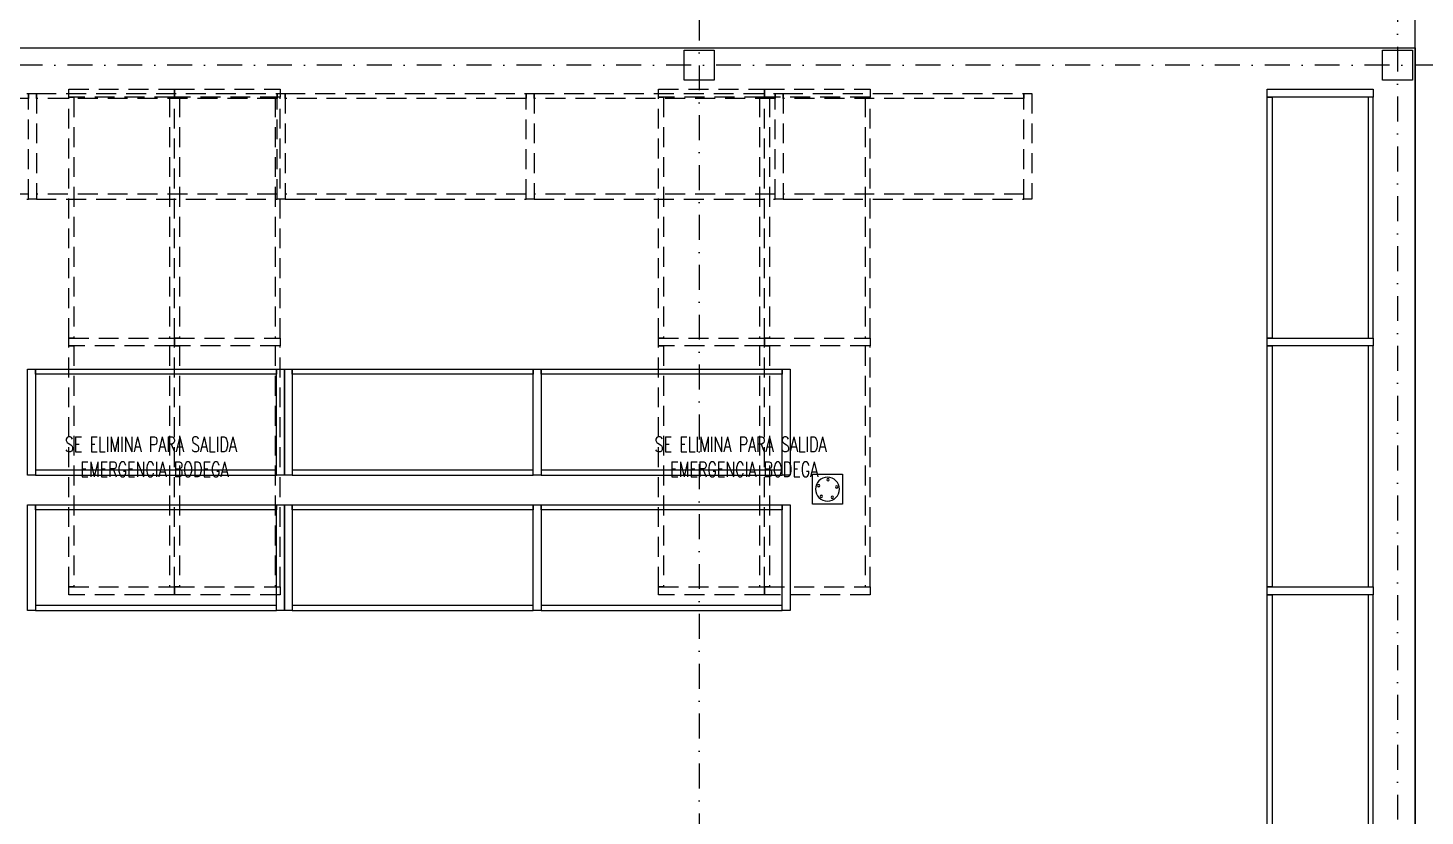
# Model space of a CAD drawing. Header units: millimetres. Extents: x 340 to 1003762, y 22 to 362022.
# Drawn here: x 637491 to 651496, y 299527 to 307432 of the extents above; entities that cross this region are included whole.
import ezdxf

# ---------------------------------------------------------------- set-up
doc = ezdxf.new("R2010")
doc.units = ezdxf.units.MM
for name, pattern in [('LSBB_P_002 - PLANTA 1° NIVEL SALA DE VENTAS$0$000_ALTILLO PROPUESTA$0$HIDDEN', [0.375, 0.25, -0.125]), ('LSBB_P_002 - PLANTA 1° NIVEL SALA DE VENTAS$0$DASHDOT2', [0.5, 0.25, -0.125, 0, -0.125]), ('LSBB_P_002 - PLANTA 1° NIVEL SALA DE VENTAS$0$DASHED', [0.75, 0.5, -0.25])]:
    doc.linetypes.add(name, pattern=pattern)
for name, color, linetype in [('A-DEMOLICION SV', 40, 'Continuous'), ('LSBB_P_002 - PLANTA 1° NIVEL SALA DE VENTAS$0$A-DEMOLICIONES', 30, 'LSBB_P_002 - PLANTA 1° NIVEL SALA DE VENTAS$0$DASHED'), ('LSBB_P_002 - PLANTA 1° NIVEL SALA DE VENTAS$0$A-PILETAS NUEVAS', 8, 'Continuous'), ('LSBB_P_002 - PLANTA 1° NIVEL SALA DE VENTAS$0$EJES', 8, 'LSBB_P_002 - PLANTA 1° NIVEL SALA DE VENTAS$0$DASHDOT2'), ('LSBB_P_002 - PLANTA 1° NIVEL SALA DE VENTAS$0$ESTRUCTURA', 5, 'Continuous'), ('LSBB_P_002 - PLANTA 1° NIVEL SALA DE VENTAS$0$MUROS', 5, 'Continuous'), ('LSBB_P_002 - PLANTA 1° NIVEL SALA DE VENTAS$0$RACKS BODEGAS', 2, 'Continuous')]:
    doc.layers.add(name, color=color, linetype=linetype)
doc.styles.add('LSBB_P_002 - PLANTA 1° NIVEL SALA DE VENTAS$0$ROMANS', font='romans')

# ---------------------------------------------------------------- blocks, each defined once
blk = doc.blocks.new('LSBB_P_002 - PLANTA 1° NIVEL SALA DE VENTAS$0$A$C69995B83')
at = {"linetype": 'Continuous', "lineweight": 20}
for p, q in [((0, 0), (-0.3, 0)), ((-0.3, 0), (-0.3, -0.3)), ((0, -0.3), (0, 0)), ((-0.3, -0.3), (0, -0.3))]:
    blk.add_line(p, q, dxfattribs=at)
at = {"linetype": 'Continuous', "lineweight": 20, "const_width": 0.00333}
blk.add_lwpolyline([(-0.3, -0.3), (-0.3, 0), (0, 0), (0, -0.3)], close=True, dxfattribs=at)
at = {"linetype": 'Continuous', "lineweight": 20}
for centre, radius in [((-0.15, -0.15), 0.12), ((-0.186, -0.062), 0.0117), ((-0.078, -0.088), 0.0117), ((-0.245, -0.157), 0.0117), ((-0.245, -0.157), 0.0117), ((-0.172, -0.243), 0.0117), ((-0.069, -0.2), 0.0117)]:
    blk.add_circle(centre, radius, dxfattribs=at)
blk = doc.blocks.new('LSBB_P_002 - PLANTA 1° NIVEL SALA DE VENTAS$0$DEMOL')
at = {"layer": 'LSBB_P_002 - PLANTA 1° NIVEL SALA DE VENTAS$0$A-DEMOLICIONES', "linetype": 'LSBB_P_002 - PLANTA 1° NIVEL SALA DE VENTAS$0$000_ALTILLO PROPUESTA$0$HIDDEN', "ltscale": 0.8}
for p, q in [((1058.299, 320.883), (1060.714, 320.883)), ((1060.714, 319.823), (1060.714, 320.883)), ((1060.714, 320.883), (1060.794, 320.883)), ((1060.714, 320.883), (1060.714, 320.833)), ((1060.714, 319.823), (1060.714, 320.883)), ((1060.714, 320.883), (1060.794, 320.883)), ((1060.794, 320.883), (1060.794, 319.823)), ((1060.794, 320.883), (1060.794, 319.823)), ((1060.794, 320.833), (1060.794, 320.883)), ((1060.794, 320.883), (1063.209, 320.883)), ((1061.119, 320.845), (1061.119, 320.925)), ((1061.119, 320.925), (1062.179, 320.925)), ((1062.179, 320.845), (1062.179, 320.925)), ((1062.179, 320.925), (1063.239, 320.925)), ((1062.179, 320.925), (1062.179, 320.845)), ((1063.209, 319.823), (1063.209, 320.883)), ((1063.209, 320.883), (1063.289, 320.883)), ((1063.209, 320.883), (1063.209, 320.833)), ((1063.209, 319.823), (1063.209, 320.883)), ((1063.209, 320.883), (1063.289, 320.883)), ((1063.239, 320.925), (1063.239, 320.845)), ((1063.289, 320.883), (1063.289, 319.823)), ((1063.289, 320.883), (1063.289, 319.823)), ((1063.289, 320.833), (1063.289, 320.883)), ((1063.289, 320.883), (1065.704, 320.883)), ((1065.704, 319.823), (1065.704, 320.883)), ((1065.704, 320.883), (1065.784, 320.883)), ((1065.704, 320.883), (1065.704, 320.833)), ((1065.704, 319.823), (1065.704, 320.883)), ((1065.704, 320.883), (1065.784, 320.883)), ((1065.784, 320.883), (1065.784, 319.823)), ((1065.784, 320.883), (1065.784, 319.823)), ((1065.784, 320.833), (1065.784, 320.883)), ((1065.784, 320.883), (1068.199, 320.883)), ((1067.032, 320.845), (1067.032, 320.925)), ((1067.032, 320.925), (1068.092, 320.925)), ((1068.092, 320.845), (1068.092, 320.925)), ((1068.092, 320.925), (1069.152, 320.925)), ((1068.092, 320.925), (1068.092, 320.845)), ((1068.199, 319.823), (1068.199, 320.883)), ((1068.199, 320.883), (1068.279, 320.883)), ((1068.199, 320.883), (1068.199, 320.833)), ((1068.199, 319.823), (1068.199, 320.883)), ((1068.199, 320.883), (1068.279, 320.883)), ((1068.279, 320.883), (1068.279, 319.823)), ((1068.279, 320.883), (1068.279, 319.823)), ((1068.279, 320.833), (1068.279, 320.883)), ((1068.279, 320.883), (1070.694, 320.883)), ((1069.152, 320.925), (1069.152, 320.845)), ((1070.694, 319.823), (1070.694, 320.883)), ((1070.694, 320.883), (1070.774, 320.883)), ((1070.694, 320.883), (1070.694, 320.833)), ((1070.774, 320.883), (1070.774, 319.823)), ((1060.714, 320.833), (1058.299, 320.833)), ((1063.209, 320.833), (1060.794, 320.833)), ((1062.179, 320.845), (1061.119, 320.845)), ((1061.119, 320.845), (1061.169, 320.845)), ((1061.119, 318.43), (1061.119, 320.845)), ((1061.169, 320.845), (1061.169, 318.43)), ((1062.179, 320.845), (1062.129, 320.845)), ((1062.129, 320.845), (1062.129, 318.43)), ((1063.239, 320.845), (1062.179, 320.845)), ((1062.179, 320.845), (1062.229, 320.845)), ((1062.179, 318.43), (1062.179, 320.845)), ((1062.179, 318.43), (1062.179, 320.845)), ((1062.229, 320.845), (1062.229, 318.43)), ((1063.239, 320.845), (1063.189, 320.845)), ((1063.189, 320.845), (1063.189, 318.43)), ((1063.239, 318.43), (1063.239, 320.845)), ((1065.704, 320.833), (1063.289, 320.833)), ((1068.199, 320.833), (1065.784, 320.833)), ((1068.092, 320.845), (1067.032, 320.845)), ((1067.032, 320.845), (1067.082, 320.845)), ((1067.032, 318.43), (1067.032, 320.845)), ((1067.082, 320.845), (1067.082, 318.43)), ((1068.092, 320.845), (1068.042, 320.845)), ((1068.042, 320.845), (1068.042, 318.43)), ((1069.152, 320.845), (1068.092, 320.845)), ((1068.092, 320.845), (1068.142, 320.845)), ((1068.092, 318.43), (1068.092, 320.845)), ((1068.092, 318.43), (1068.092, 320.845)), ((1068.142, 320.845), (1068.142, 318.43)), ((1070.694, 320.833), (1068.279, 320.833)), ((1069.152, 320.845), (1069.102, 320.845)), ((1069.102, 320.845), (1069.102, 318.43)), ((1069.152, 318.43), (1069.152, 320.845)), ((1060.714, 319.873), (1058.299, 319.873)), ((1058.299, 319.823), (1060.714, 319.823)), ((1060.714, 319.823), (1060.714, 319.873)), ((1060.794, 319.823), (1060.714, 319.823)), ((1060.794, 319.823), (1060.714, 319.823)), ((1063.209, 319.873), (1060.794, 319.873)), ((1060.794, 319.873), (1060.794, 319.823)), ((1060.794, 319.823), (1063.209, 319.823)), ((1063.209, 319.823), (1063.209, 319.873)), ((1063.289, 319.823), (1063.209, 319.823)), ((1063.289, 319.823), (1063.209, 319.823)), ((1065.704, 319.873), (1063.289, 319.873)), ((1063.289, 319.873), (1063.289, 319.823)), ((1063.289, 319.823), (1065.704, 319.823)), ((1065.704, 319.823), (1065.704, 319.873)), ((1065.784, 319.823), (1065.704, 319.823)), ((1065.784, 319.823), (1065.704, 319.823)), ((1068.199, 319.873), (1065.784, 319.873)), ((1065.784, 319.873), (1065.784, 319.823)), ((1065.784, 319.823), (1068.199, 319.823)), ((1068.199, 319.823), (1068.199, 319.873)), ((1068.279, 319.823), (1068.199, 319.823)), ((1068.279, 319.823), (1068.199, 319.823)), ((1070.694, 319.873), (1068.279, 319.873)), ((1068.279, 319.873), (1068.279, 319.823)), ((1068.279, 319.823), (1070.694, 319.823)), ((1070.694, 319.823), (1070.694, 319.873)), ((1070.774, 319.823), (1070.694, 319.823)), ((1061.119, 318.35), (1061.119, 318.43)), ((1061.119, 318.43), (1062.179, 318.43)), ((1061.169, 318.43), (1061.119, 318.43)), ((1061.119, 318.35), (1061.119, 318.43)), ((1061.119, 318.43), (1062.179, 318.43)), ((1062.179, 318.35), (1061.119, 318.35)), ((1061.119, 318.35), (1061.169, 318.35)), ((1061.119, 315.935), (1061.119, 318.35)), ((1062.179, 318.35), (1061.119, 318.35)), ((1061.169, 318.35), (1061.169, 315.935)), ((1062.129, 318.43), (1062.179, 318.43)), ((1062.179, 318.35), (1062.129, 318.35)), ((1062.129, 318.35), (1062.129, 315.935)), ((1062.179, 318.35), (1062.179, 318.43)), ((1062.179, 318.43), (1063.239, 318.43)), ((1062.179, 318.43), (1062.179, 318.35)), ((1062.229, 318.43), (1062.179, 318.43)), ((1062.179, 318.35), (1062.179, 318.43)), ((1062.179, 318.43), (1063.239, 318.43)), ((1062.179, 318.43), (1062.179, 318.35)), ((1063.239, 318.35), (1062.179, 318.35)), ((1062.179, 318.35), (1062.229, 318.35)), ((1062.179, 315.935), (1062.179, 318.35)), ((1062.179, 315.935), (1062.179, 318.35)), ((1063.239, 318.35), (1062.179, 318.35)), ((1062.229, 318.35), (1062.229, 315.935)), ((1063.189, 318.43), (1063.239, 318.43)), ((1063.239, 318.35), (1063.189, 318.35)), ((1063.189, 318.35), (1063.189, 315.935)), ((1063.239, 318.43), (1063.239, 318.35)), ((1063.239, 318.43), (1063.239, 318.35)), ((1063.239, 315.935), (1063.239, 318.35)), ((1067.032, 318.35), (1067.032, 318.43)), ((1067.032, 318.43), (1068.092, 318.43)), ((1067.082, 318.43), (1067.032, 318.43)), ((1067.032, 318.35), (1067.032, 318.43)), ((1067.032, 318.43), (1068.092, 318.43)), ((1068.092, 318.35), (1067.032, 318.35)), ((1067.032, 318.35), (1067.082, 318.35)), ((1067.032, 315.935), (1067.032, 318.35)), ((1068.092, 318.35), (1067.032, 318.35)), ((1067.082, 318.35), (1067.082, 315.935)), ((1068.042, 318.43), (1068.092, 318.43)), ((1068.092, 318.35), (1068.042, 318.35)), ((1068.042, 318.35), (1068.042, 315.935)), ((1068.092, 318.35), (1068.092, 318.43)), ((1068.092, 318.43), (1069.152, 318.43)), ((1068.092, 318.43), (1068.092, 318.35)), ((1068.142, 318.43), (1068.092, 318.43)), ((1068.092, 318.35), (1068.092, 318.43)), ((1068.092, 318.43), (1069.152, 318.43)), ((1068.092, 318.43), (1068.092, 318.35)), ((1069.152, 318.35), (1068.092, 318.35)), ((1068.092, 318.35), (1068.142, 318.35)), ((1068.092, 315.935), (1068.092, 318.35)), ((1068.092, 315.935), (1068.092, 318.35)), ((1069.152, 318.35), (1068.092, 318.35)), ((1068.142, 318.35), (1068.142, 315.935)), ((1069.102, 318.43), (1069.152, 318.43)), ((1069.152, 318.35), (1069.102, 318.35)), ((1069.102, 318.35), (1069.102, 315.935)), ((1069.152, 318.43), (1069.152, 318.35)), ((1069.152, 318.43), (1069.152, 318.35)), ((1069.152, 315.935), (1069.152, 318.35)), ((1061.169, 315.935), (1061.119, 315.935)), ((1061.119, 315.855), (1061.119, 315.935)), ((1061.119, 315.935), (1062.179, 315.935)), ((1062.179, 315.855), (1061.119, 315.855)), ((1062.129, 315.935), (1062.179, 315.935)), ((1062.229, 315.935), (1062.179, 315.935)), ((1062.179, 315.855), (1062.179, 315.935)), ((1062.179, 315.935), (1063.239, 315.935)), ((1062.179, 315.935), (1062.179, 315.855)), ((1063.239, 315.855), (1062.179, 315.855)), ((1063.189, 315.935), (1063.239, 315.935)), ((1063.239, 315.935), (1063.239, 315.855)), ((1067.082, 315.935), (1067.032, 315.935)), ((1067.032, 315.855), (1067.032, 315.935)), ((1067.032, 315.935), (1068.092, 315.935)), ((1068.092, 315.855), (1067.032, 315.855)), ((1068.042, 315.935), (1068.092, 315.935)), ((1068.142, 315.935), (1068.092, 315.935)), ((1068.092, 315.855), (1068.092, 315.935)), ((1068.092, 315.935), (1069.152, 315.935)), ((1068.092, 315.935), (1068.092, 315.855)), ((1069.152, 315.855), (1068.092, 315.855)), ((1069.102, 315.935), (1069.152, 315.935)), ((1069.152, 315.935), (1069.152, 315.855))]:
    blk.add_line(p, q, dxfattribs=at)
at = {"layer": 'LSBB_P_002 - PLANTA 1° NIVEL SALA DE VENTAS$0$A-DEMOLICIONES', "linetype": 'LSBB_P_002 - PLANTA 1° NIVEL SALA DE VENTAS$0$000_ALTILLO PROPUESTA$0$HIDDEN', "ltscale": 0.8, "style": 'LSBB_P_002 - PLANTA 1° NIVEL SALA DE VENTAS$0$ROMANS', "width": 0.7}
for s, p in [('SE ELIMINA PARA SALIDA', (1061.08, 317.288)), ('SE ELIMINA PARA SALIDA', (1066.992, 317.288)), ('EMERGENCIA BODEGA', (1061.235, 317.038)), ('EMERGENCIA BODEGA', (1067.147, 317.038))]:
    blk.add_text(s, height=0.15, dxfattribs=at).set_placement(p)
blk = doc.blocks.new('LSBB_P_002 - PLANTA 1° NIVEL SALA DE VENTAS', base_point=(223.57, 14.22))
at = {"color": 1}
blk.add_line((874.614, 304.584), (874.614, 354.31), dxfattribs=at)
at = {"layer": 'LSBB_P_002 - PLANTA 1° NIVEL SALA DE VENTAS$0$EJES'}
for p, q in [((874.439, 334.854), (874.439, 242.519)), ((867.439, 330.166), (867.439, 242.519)), ((877.859, 321.166), (769.057, 321.166))]:
    blk.add_line(p, q, dxfattribs=at)
at = {"layer": 'LSBB_P_002 - PLANTA 1° NIVEL SALA DE VENTAS$0$ESTRUCTURA'}
for points in [[(867.589, 321.316), (867.589, 321.016), (867.289, 321.016), (867.289, 321.316)], [(874.589, 321.316), (874.589, 321.016), (874.289, 321.016), (874.289, 321.316)]]:
    blk.add_lwpolyline(points, close=True, dxfattribs=at)
at = {"layer": 'LSBB_P_002 - PLANTA 1° NIVEL SALA DE VENTAS$0$MUROS', "color": 5}
blk.add_line((824.874, 321.341), (874.614, 321.341), dxfattribs=at)
at = {"layer": 'LSBB_P_002 - PLANTA 1° NIVEL SALA DE VENTAS$0$MUROS'}
blk.add_line((874.614, 321.341), (874.614, 291.482), dxfattribs=at)
at = {"layer": 'LSBB_P_002 - PLANTA 1° NIVEL SALA DE VENTAS$0$RACKS BODEGAS', "color": 2}
for points in [[(874.193, 320.845), (873.133, 320.845), (873.133, 320.925), (874.193, 320.925)], [(873.133, 320.845), (873.183, 320.845), (873.183, 318.43), (873.133, 318.43)], [(874.193, 320.845), (874.143, 320.845), (874.143, 318.43), (874.193, 318.43)], [(874.193, 318.35), (873.133, 318.35), (873.133, 318.43), (874.193, 318.43)], [(873.133, 318.35), (873.183, 318.35), (873.183, 315.935), (873.133, 315.935)], [(874.193, 318.35), (874.143, 318.35), (874.143, 315.935), (874.193, 315.935)], [(860.705, 317.056), (860.705, 318.116), (860.785, 318.116), (860.785, 317.056)], [(863.2, 318.116), (863.2, 318.066), (860.785, 318.066), (860.785, 318.116)], [(863.2, 317.056), (863.2, 318.116), (863.28, 318.116), (863.28, 317.056)], [(863.28, 317.056), (863.28, 318.116), (863.36, 318.116), (863.36, 317.056)], [(865.775, 318.116), (865.775, 318.066), (863.36, 318.066), (863.36, 318.116)], [(865.775, 317.056), (865.775, 318.116), (865.855, 318.116), (865.855, 317.056)], [(868.27, 318.116), (868.27, 318.066), (865.855, 318.066), (865.855, 318.116)], [(868.27, 317.056), (868.27, 318.116), (868.35, 318.116), (868.35, 317.056)], [(863.2, 317.056), (863.2, 317.106), (860.785, 317.106), (860.785, 317.056)], [(865.775, 317.056), (865.775, 317.106), (863.36, 317.106), (863.36, 317.056)], [(868.27, 317.056), (868.27, 317.106), (865.855, 317.106), (865.855, 317.056)], [(860.705, 315.696), (860.705, 316.756), (860.785, 316.756), (860.785, 315.696)], [(863.2, 316.756), (863.2, 316.706), (860.785, 316.706), (860.785, 316.756)], [(863.2, 315.696), (863.2, 316.756), (863.28, 316.756), (863.28, 315.696)], [(863.28, 315.696), (863.28, 316.756), (863.36, 316.756), (863.36, 315.696)], [(865.775, 316.756), (865.775, 316.706), (863.36, 316.706), (863.36, 316.756)], [(865.775, 315.696), (865.775, 316.756), (865.855, 316.756), (865.855, 315.696)], [(868.27, 316.756), (868.27, 316.706), (865.855, 316.706), (865.855, 316.756)], [(868.27, 315.696), (868.27, 316.756), (868.35, 316.756), (868.35, 315.696)], [(874.193, 315.855), (873.133, 315.855), (873.133, 315.935), (874.193, 315.935)], [(873.133, 315.855), (873.183, 315.855), (873.183, 313.44), (873.133, 313.44)], [(874.193, 315.855), (874.143, 315.855), (874.143, 313.44), (874.193, 313.44)], [(863.2, 315.696), (863.2, 315.746), (860.785, 315.746), (860.785, 315.696)], [(865.775, 315.696), (865.775, 315.746), (863.36, 315.746), (863.36, 315.696)], [(868.27, 315.696), (868.27, 315.746), (865.855, 315.746), (865.855, 315.696)]]:
    blk.add_lwpolyline(points, close=True, dxfattribs=at)
at = {"layer": 'LSBB_P_002 - PLANTA 1° NIVEL SALA DE VENTAS$0$A-DEMOLICIONES'}
blk.add_blockref('LSBB_P_002 - PLANTA 1° NIVEL SALA DE VENTAS$0$DEMOL', (-200, 0), dxfattribs=at)
at = {"layer": 'LSBB_P_002 - PLANTA 1° NIVEL SALA DE VENTAS$0$A-PILETAS NUEVAS', "xscale": -1, "rotation": 90}
blk.add_blockref('LSBB_P_002 - PLANTA 1° NIVEL SALA DE VENTAS$0$A$C69995B83', (868.574, 316.764), dxfattribs=at)

msp = doc.modelspace()

# ---------------------------------------------------------------- block references
at = {"layer": 'A-DEMOLICION SV', "xscale": 1000, "yscale": 1000, "zscale": 1000}
msp.add_blockref('LSBB_P_002 - PLANTA 1° NIVEL SALA DE VENTAS', (351, 112), dxfattribs=at)

doc.saveas('drawing.dxf')
